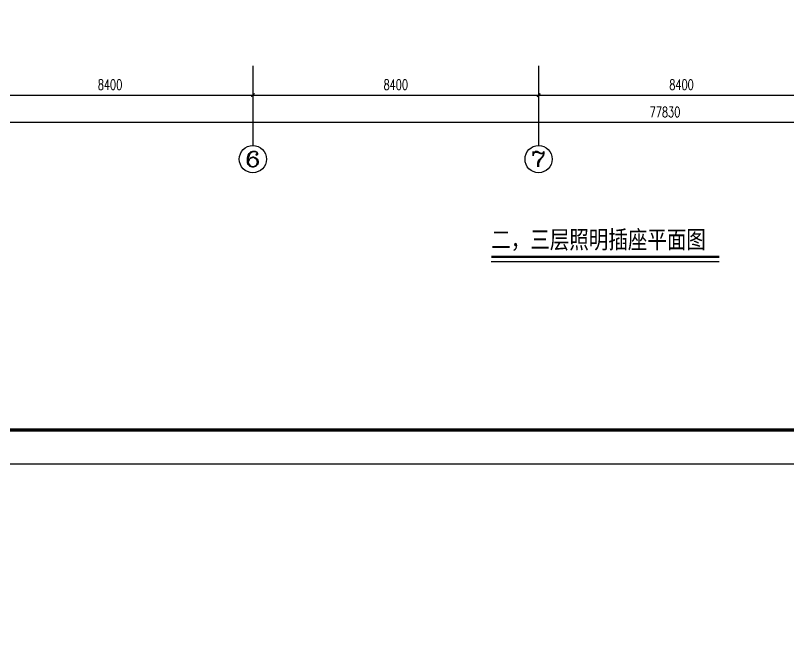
# Model space of a CAD drawing. Extents: x 2166032 to 5302137, y 581493 to 2416206.
# Drawn here: x 2468263 to 2490990, y 1105586 to 1124428 of the extents above; entities that cross this region are included whole.
import ezdxf
from ezdxf.enums import TextEntityAlignment as Align

# ---------------------------------------------------------------- set-up
doc = ezdxf.new("R2010")
doc.units = 0
doc.header["$LTSCALE"] = 1000
doc.header["$MEASUREMENT"] = 0
for name, color, linetype in [('AXIS', 3, 'Continuous'), ('AXIS_TEXT', 7, 'Continuous'), ('DIM_SYMB', 3, 'Continuous'), ('PUB_TEXT', 7, 'Continuous'), ('PUB_TITLE', 137, 'Continuous')]:
    doc.layers.add(name, color=color, linetype=linetype)
doc.styles.add('_TCH_AXIS', font='complex_.ttf')
doc.styles.add('COMPLEX', font='complex_.ttf')
doc.styles.add('DIM_FONT', font='simplex_.ttf', dxfattribs={"width": 0.7})
doc.styles.add('hz（黑）', font='simhei.ttf', dxfattribs={"width": 0.8})
doc.dimstyles.new('DIMN', dxfattribs={"dimtxt": 300, "dimasz": 100, "dimexe": 250, "dimexo": 300, "dimgap": 150, "dimtad": 1, "dimdec": 0, "dimzin": 0, "dimdsep": 46, "dimtxsty": 'DIM_FONT', "dimblk": 'ARCHTICK', "dimcen": 0.09, "dimclrt": 7, "dimazin": 2, "dimtfac": 1, "dimtdec": 0, "dimtix": 1, "dimtmove": 2, "dimatfit": 3, "dimldrblk": 'ARCHTICK', "dimfxl": 1, "dimtolj": 1, "dimtzin": 0, "dimarcsym": 0})

# ---------------------------------------------------------------- blocks, each defined once
blk = doc.blocks.new('_ArchTick')
at = {"color": 0, "linetype": 'ByBlock', "const_width": 0.4}
blk.add_lwpolyline([(-0.5, -0.5), (0.5, 0.5)], dxfattribs=at)
blk = doc.blocks.new('*D2829')
at = {"layer": 'AXIS', "color": 0, "lineweight": -2}
for p, q in [((2466843, 1122949), (2466843, 1121838)), ((2475243, 1122949), (2475243, 1121838)), ((2466843, 1122088), (2475243, 1122088))]:
    blk.add_line(p, q, dxfattribs=at)
at = {"layer": 'Defpoints', "color": 0}
for p in [(2466843, 1123249), (2475243, 1123249), (2475243, 1122088)]:
    blk.add_point(p, dxfattribs=at)
at = {"layer": 'AXIS', "color": 0, "lineweight": -2, "xscale": 100, "yscale": 100, "zscale": 100, "rotation": 180}
blk.add_blockref('_ArchTick', (2466843, 1122088), dxfattribs=at)
at = {"layer": 'AXIS', "color": 0, "lineweight": -2, "xscale": 100, "yscale": 100, "zscale": 100}
blk.add_blockref('_ArchTick', (2475243, 1122088), dxfattribs=at)
at = {"layer": 'AXIS', "color": 7, "insert": (2471043, 1122393), "char_height": 300, "attachment_point": 5, "style": 'DIM_FONT'}
blk.add_mtext('\\A1;8400', dxfattribs=at)
blk = doc.blocks.new('*D2830')
at = {"layer": 'AXIS', "color": 0, "lineweight": -2}
for p, q in [((2475243, 1122949), (2475243, 1121838)), ((2483643, 1122949), (2483643, 1121838)), ((2475243, 1122088), (2483643, 1122088))]:
    blk.add_line(p, q, dxfattribs=at)
at = {"layer": 'Defpoints', "color": 0}
for p in [(2475243, 1123249), (2483643, 1123249), (2483643, 1122088)]:
    blk.add_point(p, dxfattribs=at)
at = {"layer": 'AXIS', "color": 0, "lineweight": -2, "xscale": 100, "yscale": 100, "zscale": 100, "rotation": 180}
blk.add_blockref('_ArchTick', (2475243, 1122088), dxfattribs=at)
at = {"layer": 'AXIS', "color": 0, "lineweight": -2, "xscale": 100, "yscale": 100, "zscale": 100}
blk.add_blockref('_ArchTick', (2483643, 1122088), dxfattribs=at)
at = {"layer": 'AXIS', "color": 7, "insert": (2479443, 1122393), "char_height": 300, "attachment_point": 5, "style": 'DIM_FONT'}
blk.add_mtext('\\A1;8400', dxfattribs=at)
blk = doc.blocks.new('*D2831')
at = {"layer": 'AXIS', "color": 0, "lineweight": -2}
for p, q in [((2483643, 1122949), (2483643, 1121838)), ((2492043, 1122949), (2492043, 1121838)), ((2483643, 1122088), (2492043, 1122088))]:
    blk.add_line(p, q, dxfattribs=at)
at = {"layer": 'Defpoints', "color": 0}
for p in [(2483643, 1123249), (2492043, 1123249), (2492043, 1122088)]:
    blk.add_point(p, dxfattribs=at)
at = {"layer": 'AXIS', "color": 0, "lineweight": -2, "xscale": 100, "yscale": 100, "zscale": 100, "rotation": 180}
blk.add_blockref('_ArchTick', (2483643, 1122088), dxfattribs=at)
at = {"layer": 'AXIS', "color": 0, "lineweight": -2, "xscale": 100, "yscale": 100, "zscale": 100}
blk.add_blockref('_ArchTick', (2492043, 1122088), dxfattribs=at)
at = {"layer": 'AXIS', "color": 7, "insert": (2487843, 1122393), "char_height": 300, "attachment_point": 5, "style": 'DIM_FONT'}
blk.add_mtext('\\A1;8400', dxfattribs=at)
blk = doc.blocks.new('*D2839')
at = {"layer": 'AXIS', "color": 0, "lineweight": -2}
for p, q in [((2448443, 1122649), (2448443, 1121038)), ((2526273, 1122649), (2526273, 1121038)), ((2448443, 1121288), (2526273, 1121288))]:
    blk.add_line(p, q, dxfattribs=at)
at = {"layer": 'Defpoints', "color": 0}
for p in [(2448443, 1122949), (2526273, 1122949), (2526273, 1121288)]:
    blk.add_point(p, dxfattribs=at)
at = {"layer": 'AXIS', "color": 0, "lineweight": -2, "xscale": 100, "yscale": 100, "zscale": 100, "rotation": 180}
blk.add_blockref('_ArchTick', (2448443, 1121288), dxfattribs=at)
at = {"layer": 'AXIS', "color": 0, "lineweight": -2, "xscale": 100, "yscale": 100, "zscale": 100}
blk.add_blockref('_ArchTick', (2526273, 1121288), dxfattribs=at)
at = {"layer": 'AXIS', "color": 7, "insert": (2487358, 1121590), "char_height": 300, "attachment_point": 5, "style": 'DIM_FONT'}
blk.add_mtext('\\A1;77830', dxfattribs=at)
blk = doc.blocks.new('_AXISO')
blk.add_circle((0, 0), 0.5)
at = {"layer": 'AXIS_TEXT', "style": 'COMPLEX', "width": 1.171875}
blk.add_attdef('A', text='', height=0.56, dxfattribs=at).set_placement((-0.25, -0.28), (0.25, -0.28), align=Align.FIT)

msp = doc.modelspace()

# ---------------------------------------------------------------- linework, layer by layer
msp.add_circle((2604640.5, 1020101.3), 438608.5)
at = {"layer": 'AXIS'}
for p, q in [((2475242.8, 1122949.2), (2475242.8, 1120606.5)), ((2483642.8, 1122949.2), (2483642.8, 1120606.5))]:
    msp.add_line(p, q, dxfattribs=at)
at = {"layer": 'DIM_SYMB', "const_width": 70}
msp.add_lwpolyline([(2482250.5, 1117338.2), (2488952.6, 1117338.2)], dxfattribs=at)
at = {"layer": 'DIM_SYMB'}
msp.add_lwpolyline([(2482250.5, 1117198.2), (2488952.6, 1117198.2)], dxfattribs=at)
at = {"layer": 'PUB_TITLE'}
msp.add_lwpolyline([(2433524.2, 1111245.9), (2538624.2, 1111245.9), (2538624.2, 1170645.9), (2433524.2, 1170645.9)], close=True, dxfattribs=at)
at = {"layer": 'PUB_TITLE', "const_width": 100}
msp.add_lwpolyline([(2436024.2, 1112245.9), (2537624.2, 1112245.9), (2537624.2, 1169645.9), (2436024.2, 1169645.9)], close=True, dxfattribs=at)

# ---------------------------------------------------------------- block references
at = {"layer": 'AXIS'}
ref = msp.add_blockref('_AXISO', (2475242.8, 1120206.5), dxfattribs=dict(at, xscale=800, yscale=800, zscale=800))
ref.add_attrib('A', '6', dxfattribs={"layer": 'AXIS_TEXT', "height": 452.5, "style": '_TCH_AXIS', "width": 1.049113}).set_placement((2475016.5, 1119980.2), (2475469, 1119980.2), align=Align.FIT)
ref = msp.add_blockref('_AXISO', (2483642.8, 1120206.5), dxfattribs=dict(at, xscale=800, yscale=800, zscale=800))
ref.add_attrib('A', '7', dxfattribs={"layer": 'AXIS_TEXT', "height": 452.5, "style": '_TCH_AXIS', "width": 1.049113}).set_placement((2483416.5, 1119980.2), (2483869, 1119980.2), align=Align.FIT)

# ---------------------------------------------------------------- texts
at = {"layer": 'PUB_TEXT', "style": 'hz（黑）', "width": 0.8}
msp.add_text('二，三层照明插座平面图', height=525.738, dxfattribs=at).set_placement((2482250.5, 1117578.6, 0))

# ---------------------------------------------------------------- dimensions: what is measured, and where the dimension line sits
at = {"layer": 'AXIS'}
for p1, p2, distance, picture, middle in [((2466842.8, 1123249.2), (2475242.8, 1123249.2), -1160.8, '*D2829', (2471042.8, 1122393.2)), ((2475242.8, 1123249.2), (2483642.8, 1123249.2), -1160.8, '*D2830', (2479442.8, 1122393.2)), ((2483642.8, 1123249.2), (2492042.8, 1123249.2), -1160.8, '*D2831', (2487842.8, 1122393.2)), ((2448442.8, 1122949.2), (2526272.8, 1122949.2), -1660.8, '*D2839', (2487357.8, 1121589.8))]:
    dim = msp.add_aligned_dim(p1=p1, p2=p2, distance=distance, dimstyle='DIMN', dxfattribs=at)
    dim.commit()
    dim.dimension.update_dxf_attribs({"geometry": picture, "text_midpoint": middle})

doc.saveas('drawing.dxf')
